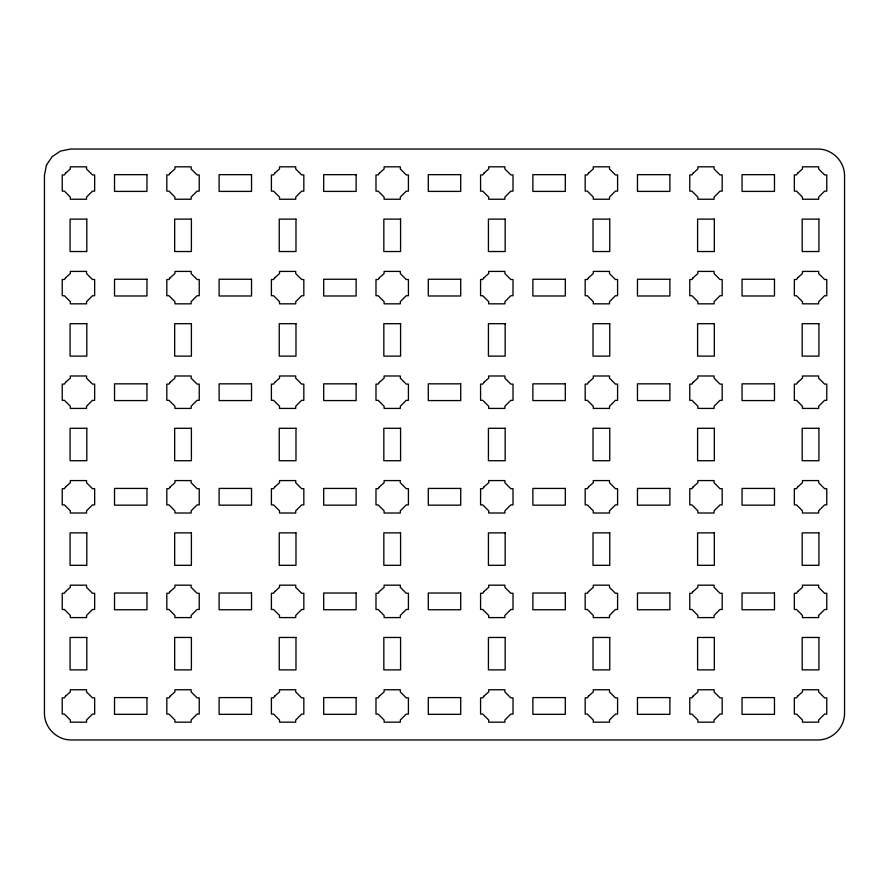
<?xml version="1.0" encoding="UTF-8"?>
<svg xmlns="http://www.w3.org/2000/svg" width="889" height="889" viewBox="0 0 889 889"><rect width="100%" height="100%" fill="white"/><g stroke="black" fill="none" stroke-linecap="round" stroke-linejoin="round"><path stroke-width="1.33" d="M46.506 165.01L44.45 175.189L44.45 713.811C44.728 727.88 56.54 739.681 70.598 739.959L818.402 739.959C832.46 739.681 844.272 727.88 844.55 713.811L844.55 175.189C844.272 161.12 832.46 149.319 818.402 149.041L70.598 149.041L60.419 151.097L52.107 156.697L46.506 165.01M65.586 173.155L64.397 174.922L62.23 174.922L62.23 191.135L64.397 191.135L70.331 197.069L70.331 199.236L86.544 199.236L86.544 197.069L92.478 191.135L94.656 191.135L94.656 174.922L92.478 174.922L86.544 168.988L86.544 166.821L70.331 166.821L70.331 168.988L65.586 173.155M65.586 277.746L64.397 279.513L62.23 279.513L62.23 295.726L64.397 295.726L70.331 301.66L70.331 303.827L86.544 303.827L86.544 301.66L92.478 295.726L94.656 295.726L94.656 279.513L92.478 279.513L86.544 273.579L86.544 271.412L70.331 271.412L70.331 273.579L65.586 277.746M170.166 173.155L168.988 174.922L166.821 174.922L166.821 191.135L168.988 191.135L174.922 197.069L174.922 199.236L191.135 199.236L191.135 197.069L197.069 191.135L199.236 191.135L199.236 174.922L197.069 174.922L191.135 168.988L191.135 166.821L174.922 166.821L174.922 168.988L170.166 173.155M65.586 382.337L64.397 384.104L62.23 384.104L62.23 400.317L64.397 400.317L70.331 406.251L70.331 408.418L86.544 408.418L86.544 406.251L92.478 400.317L94.656 400.317L94.656 384.104L92.478 384.104L86.544 378.169L86.544 375.991L70.331 375.991L70.331 378.169L65.586 382.337M170.166 277.746L168.988 279.513L166.821 279.513L166.821 295.726L168.988 295.726L174.922 301.66L174.922 303.827L191.135 303.827L191.135 301.66L197.069 295.726L199.236 295.726L199.236 279.513L197.069 279.513L191.135 273.579L191.135 271.412L174.922 271.412L174.922 273.579L170.166 277.746M274.757 173.155L273.579 174.922L271.412 174.922L271.412 191.135L273.579 191.135L279.513 197.069L279.513 199.236L295.726 199.236L295.726 197.069L301.66 191.135L303.827 191.135L303.827 174.922L301.66 174.922L295.726 168.988L295.726 166.821L279.513 166.821L279.513 168.988L274.757 173.155M65.586 486.928L64.397 488.683L62.23 488.683L62.23 504.896L64.397 504.896L70.331 510.831L70.331 513.009L86.544 513.009L86.544 510.831L92.478 504.896L94.656 504.896L94.656 488.683L92.478 488.683L86.544 482.749L86.544 480.582L70.331 480.582L70.331 482.749L65.586 486.928M170.166 382.337L168.988 384.104L166.821 384.104L166.821 400.317L168.988 400.317L174.922 406.251L174.922 408.418L191.135 408.418L191.135 406.251L197.069 400.317L199.236 400.317L199.236 384.104L197.069 384.104L191.135 378.169L191.135 375.991L174.922 375.991L174.922 378.169L170.166 382.337M274.757 277.746L273.579 279.513L271.412 279.513L271.412 295.726L273.579 295.726L279.513 301.66L279.513 303.827L295.726 303.827L295.726 301.66L301.66 295.726L303.827 295.726L303.827 279.513L301.66 279.513L295.726 273.579L295.726 271.412L279.513 271.412L279.513 273.579L274.757 277.746M65.586 591.507L64.397 593.274L62.23 593.274L62.23 609.487L64.397 609.487L70.331 615.421L70.331 617.588L86.544 617.588L86.544 615.421L92.478 609.487L94.656 609.487L94.656 593.274L92.478 593.274L86.544 587.34L86.544 585.173L70.331 585.173L70.331 587.34L65.586 591.507M379.347 173.155L378.169 174.922L375.991 174.922L375.991 191.135L378.169 191.135L384.104 197.069L384.104 199.236L400.317 199.236L400.317 197.069L406.251 191.135L408.418 191.135L408.418 174.922L406.251 174.922L400.317 168.988L400.317 166.821L384.104 166.821L384.104 168.988L379.347 173.155M170.166 486.928L168.988 488.683L166.821 488.683L166.821 504.896L168.988 504.896L174.922 510.831L174.922 513.009L191.135 513.009L191.135 510.831L197.069 504.896L199.236 504.896L199.236 488.683L197.069 488.683L191.135 482.749L191.135 480.582L174.922 480.582L174.922 482.749L170.166 486.928M274.757 382.337L273.579 384.104L271.412 384.104L271.412 400.317L273.579 400.317L279.513 406.251L279.513 408.418L295.726 408.418L295.726 406.251L301.66 400.317L303.827 400.317L303.827 384.104L301.66 384.104L295.726 378.169L295.726 375.991L279.513 375.991L279.513 378.169L274.757 382.337M65.586 696.098L64.397 697.865L62.23 697.865L62.23 714.078L64.397 714.078L70.331 720.012L70.331 722.179L86.544 722.179L86.544 720.012L92.478 714.078L94.656 714.078L94.656 697.865L92.478 697.865L86.544 691.931L86.544 689.764L70.331 689.764L70.331 691.931L65.586 696.098M379.347 277.746L378.169 279.513L375.991 279.513L375.991 295.726L378.169 295.726L384.104 301.66L384.104 303.827L400.317 303.827L400.317 301.66L406.251 295.726L408.418 295.726L408.418 279.513L406.251 279.513L400.317 273.579L400.317 271.412L384.104 271.412L384.104 273.579L379.347 277.746M170.166 591.507L168.988 593.274L166.821 593.274L166.821 609.487L168.988 609.487L174.922 615.421L174.922 617.588L191.135 617.588L191.135 615.421L197.069 609.487L199.236 609.487L199.236 593.274L197.069 593.274L191.135 587.34L191.135 585.173L174.922 585.173L174.922 587.34L170.166 591.507M483.938 173.155L482.749 174.922L480.582 174.922L480.582 191.135L482.749 191.135L488.683 197.069L488.683 199.236L504.896 199.236L504.896 197.069L510.831 191.135L513.009 191.135L513.009 174.922L510.831 174.922L504.896 168.988L504.896 166.821L488.683 166.821L488.683 168.988L483.938 173.155M274.757 486.928L273.579 488.683L271.412 488.683L271.412 504.896L273.579 504.896L279.513 510.831L279.513 513.009L295.726 513.009L295.726 510.831L301.66 504.896L303.827 504.896L303.827 488.683L301.66 488.683L295.726 482.749L295.726 480.582L279.513 480.582L279.513 482.749L274.757 486.928M379.347 382.337L378.169 384.104L375.991 384.104L375.991 400.317L378.169 400.317L384.104 406.251L384.104 408.418L400.317 408.418L400.317 406.251L406.251 400.317L408.418 400.317L408.418 384.104L406.251 384.104L400.317 378.169L400.317 375.991L384.104 375.991L384.104 378.169L379.347 382.337M170.166 696.098L168.988 697.865L166.821 697.865L166.821 714.078L168.988 714.078L174.922 720.012L174.922 722.179L191.135 722.179L191.135 720.012L197.069 714.078L199.236 714.078L199.236 697.865L197.069 697.865L191.135 691.931L191.135 689.764L174.922 689.764L174.922 691.931L170.166 696.098M483.938 277.746L482.749 279.513L480.582 279.513L480.582 295.726L482.749 295.726L488.683 301.66L488.683 303.827L504.896 303.827L504.896 301.66L510.831 295.726L513.009 295.726L513.009 279.513L510.831 279.513L504.896 273.579L504.896 271.412L488.683 271.412L488.683 273.579L483.938 277.746M274.757 591.507L273.579 593.274L271.412 593.274L271.412 609.487L273.579 609.487L279.513 615.421L279.513 617.588L295.726 617.588L295.726 615.421L301.66 609.487L303.827 609.487L303.827 593.274L301.66 593.274L295.726 587.34L295.726 585.173L279.513 585.173L279.513 587.34L274.757 591.507M588.518 173.155L587.34 174.922L585.173 174.922L585.173 191.135L587.34 191.135L593.274 197.069L593.274 199.236L609.487 199.236L609.487 197.069L615.421 191.135L617.588 191.135L617.588 174.922L615.421 174.922L609.487 168.988L609.487 166.821L593.274 166.821L593.274 168.988L588.518 173.155M379.347 486.928L378.169 488.683L375.991 488.683L375.991 504.896L378.169 504.896L384.104 510.831L384.104 513.009L400.317 513.009L400.317 510.831L406.251 504.896L408.418 504.896L408.418 488.683L406.251 488.683L400.317 482.749L400.317 480.582L384.104 480.582L384.104 482.749L379.347 486.928M483.938 382.337L482.749 384.104L480.582 384.104L480.582 400.317L482.749 400.317L488.683 406.251L488.683 408.418L504.896 408.418L504.896 406.251L510.831 400.317L513.009 400.317L513.009 384.104L510.831 384.104L504.896 378.169L504.896 375.991L488.683 375.991L488.683 378.169L483.938 382.337M274.757 696.098L273.579 697.865L271.412 697.865L271.412 714.078L273.579 714.078L279.513 720.012L279.513 722.179L295.726 722.179L295.726 720.012L301.66 714.078L303.827 714.078L303.827 697.865L301.66 697.865L295.726 691.931L295.726 689.764L279.513 689.764L279.513 691.931L274.757 696.098M588.518 277.746L587.34 279.513L585.173 279.513L585.173 295.726L587.34 295.726L593.274 301.66L593.274 303.827L609.487 303.827L609.487 301.66L615.421 295.726L617.588 295.726L617.588 279.513L615.421 279.513L609.487 273.579L609.487 271.412L593.274 271.412L593.274 273.579L588.518 277.746M379.347 591.507L378.169 593.274L375.991 593.274L375.991 609.487L378.169 609.487L384.104 615.421L384.104 617.588L400.317 617.588L400.317 615.421L406.251 609.487L408.418 609.487L408.418 593.274L406.251 593.274L400.317 587.34L400.317 585.173L384.104 585.173L384.104 587.34L379.347 591.507M693.109 173.155L691.931 174.922L689.764 174.922L689.764 191.135L691.931 191.135L697.865 197.069L697.865 199.236L714.078 199.236L714.078 197.069L720.012 191.135L722.179 191.135L722.179 174.922L720.012 174.922L714.078 168.988L714.078 166.821L697.865 166.821L697.865 168.988L693.109 173.155M483.938 486.928L482.749 488.683L480.582 488.683L480.582 504.896L482.749 504.896L488.683 510.831L488.683 513.009L504.896 513.009L504.896 510.831L510.831 504.896L513.009 504.896L513.009 488.683L510.831 488.683L504.896 482.749L504.896 480.582L488.683 480.582L488.683 482.749L483.938 486.928M588.518 382.337L587.34 384.104L585.173 384.104L585.173 400.317L587.34 400.317L593.274 406.251L593.274 408.418L609.487 408.418L609.487 406.251L615.421 400.317L617.588 400.317L617.588 384.104L615.421 384.104L609.487 378.169L609.487 375.991L593.274 375.991L593.274 378.169L588.518 382.337M379.347 696.098L378.169 697.865L375.991 697.865L375.991 714.078L378.169 714.078L384.104 720.012L384.104 722.179L400.317 722.179L400.317 720.012L406.251 714.078L408.418 714.078L408.418 697.865L406.251 697.865L400.317 691.931L400.317 689.764L384.104 689.764L384.104 691.931L379.347 696.098M693.109 277.746L691.931 279.513L689.764 279.513L689.764 295.726L691.931 295.726L697.865 301.66L697.865 303.827L714.078 303.827L714.078 301.66L720.012 295.726L722.179 295.726L722.179 279.513L720.012 279.513L714.078 273.579L714.078 271.412L697.865 271.412L697.865 273.579L693.109 277.746M483.938 591.507L482.749 593.274L480.582 593.274L480.582 609.487L482.749 609.487L488.683 615.421L488.683 617.588L504.896 617.588L504.896 615.421L510.831 609.487L513.009 609.487L513.009 593.274L510.831 593.274L504.896 587.34L504.896 585.173L488.683 585.173L488.683 587.34L483.938 591.507M797.7 173.155L796.522 174.922L794.344 174.922L794.344 191.135L796.522 191.135L802.456 197.069L802.456 199.236L818.669 199.236L818.669 197.069L824.603 191.135L826.77 191.135L826.77 174.922L824.603 174.922L818.669 168.988L818.669 166.821L802.456 166.821L802.456 168.988L797.7 173.155M588.518 486.928L587.34 488.683L585.173 488.683L585.173 504.896L587.34 504.896L593.274 510.831L593.274 513.009L609.487 513.009L609.487 510.831L615.421 504.896L617.588 504.896L617.588 488.683L615.421 488.683L609.487 482.749L609.487 480.582L593.274 480.582L593.274 482.749L588.518 486.928M693.109 382.337L691.931 384.104L689.764 384.104L689.764 400.317L691.931 400.317L697.865 406.251L697.865 408.418L714.078 408.418L714.078 406.251L720.012 400.317L722.179 400.317L722.179 384.104L720.012 384.104L714.078 378.169L714.078 375.991L697.865 375.991L697.865 378.169L693.109 382.337M483.938 696.098L482.749 697.865L480.582 697.865L480.582 714.078L482.749 714.078L488.683 720.012L488.683 722.179L504.896 722.179L504.896 720.012L510.831 714.078L513.009 714.078L513.009 697.865L510.831 697.865L504.896 691.931L504.896 689.764L488.683 689.764L488.683 691.931L483.938 696.098M797.7 277.746L796.522 279.513L794.344 279.513L794.344 295.726L796.522 295.726L802.456 301.66L802.456 303.827L818.669 303.827L818.669 301.66L824.603 295.726L826.77 295.726L826.77 279.513L824.603 279.513L818.669 273.579L818.669 271.412L802.456 271.412L802.456 273.579L797.7 277.746M588.518 591.507L587.34 593.274L585.173 593.274L585.173 609.487L587.34 609.487L593.274 615.421L593.274 617.588L609.487 617.588L609.487 615.421L615.421 609.487L617.588 609.487L617.588 593.274L615.421 593.274L609.487 587.34L609.487 585.173L593.274 585.173L593.274 587.34L588.518 591.507M693.109 486.928L691.931 488.683L689.764 488.683L689.764 504.896L691.931 504.896L697.865 510.831L697.865 513.009L714.078 513.009L714.078 510.831L720.012 504.896L722.179 504.896L722.179 488.683L720.012 488.683L714.078 482.749L714.078 480.582L697.865 480.582L697.865 482.749L693.109 486.928M797.7 382.337L796.522 384.104L794.344 384.104L794.344 400.317L796.522 400.317L802.456 406.251L802.456 408.418L818.669 408.418L818.669 406.251L824.603 400.317L826.77 400.317L826.77 384.104L824.603 384.104L818.669 378.169L818.669 375.991L802.456 375.991L802.456 378.169L797.7 382.337M588.518 696.098L587.34 697.865L585.173 697.865L585.173 714.078L587.34 714.078L593.274 720.012L593.274 722.179L609.487 722.179L609.487 720.012L615.421 714.078L617.588 714.078L617.588 697.865L615.421 697.865L609.487 691.931L609.487 689.764L593.274 689.764L593.274 691.931L588.518 696.098M693.109 591.507L691.931 593.274L689.764 593.274L689.764 609.487L691.931 609.487L697.865 615.421L697.865 617.588L714.078 617.588L714.078 615.421L720.012 609.487L722.179 609.487L722.179 593.274L720.012 593.274L714.078 587.34L714.078 585.173L697.865 585.173L697.865 587.34L693.109 591.507M797.7 486.928L796.522 488.683L794.344 488.683L794.344 504.896L796.522 504.896L802.456 510.831L802.456 513.009L818.669 513.009L818.669 510.831L824.603 504.896L826.77 504.896L826.77 488.683L824.603 488.683L818.669 482.749L818.669 480.582L802.456 480.582L802.456 482.749L797.7 486.928M693.109 696.098L691.931 697.865L689.764 697.865L689.764 714.078L691.931 714.078L697.865 720.012L697.865 722.179L714.078 722.179L714.078 720.012L720.012 714.078L722.179 714.078L722.179 697.865L720.012 697.865L714.078 691.931L714.078 689.764L697.865 689.764L697.865 691.931L693.109 696.098M797.7 591.507L796.522 593.274L794.344 593.274L794.344 609.487L796.522 609.487L802.456 615.421L802.456 617.588L818.669 617.588L818.669 615.421L824.603 609.487L826.77 609.487L826.77 593.274L824.603 593.274L818.669 587.34L818.669 585.173L802.456 585.173L802.456 587.34L797.7 591.507M797.7 696.098L796.522 697.865L794.344 697.865L794.344 714.078L796.522 714.078L802.456 720.012L802.456 722.179L818.669 722.179L818.669 720.012L824.603 714.078L826.77 714.078L826.77 697.865L824.603 697.865L818.669 691.931L818.669 689.764L802.456 689.764L802.456 691.931L797.7 696.098M146.952 174.666L114.525 174.666L114.525 191.402L146.952 191.402L146.952 174.666M251.531 174.666L219.116 174.666L219.116 191.402L251.531 191.402L251.531 174.666M356.122 174.666L323.696 174.666L323.696 191.402L356.122 191.402L356.122 174.666M460.713 174.666L428.287 174.666L428.287 191.402L460.713 191.402L460.713 174.666M565.304 174.666L532.878 174.666L532.878 191.402L565.304 191.402L565.304 174.666M669.884 174.666L637.469 174.666L637.469 191.402L669.884 191.402L669.884 174.666M774.475 174.666L742.048 174.666L742.048 191.402L774.475 191.402L774.475 174.666M86.811 219.116L70.075 219.116L70.075 251.531L86.811 251.531L86.811 219.116M191.402 219.116L174.666 219.116L174.666 251.531L191.402 251.531L191.402 219.116M295.981 219.116L279.246 219.116L279.246 251.531L295.981 251.531L295.981 219.116M400.572 219.116L383.837 219.116L383.837 251.531L400.572 251.531L400.572 219.116M505.163 219.116L488.428 219.116L488.428 251.531L505.163 251.531L505.163 219.116M609.754 219.116L593.019 219.116L593.019 251.531L609.754 251.531L609.754 219.116M714.334 219.116L697.598 219.116L697.598 251.531L714.334 251.531L714.334 219.116M818.925 219.116L802.189 219.116L802.189 251.531L818.925 251.531L818.925 219.116M146.952 279.246L114.525 279.246L114.525 295.981L146.952 295.981L146.952 279.246M251.531 279.246L219.116 279.246L219.116 295.981L251.531 295.981L251.531 279.246M356.122 279.246L323.696 279.246L323.696 295.981L356.122 295.981L356.122 279.246M460.713 279.246L428.287 279.246L428.287 295.981L460.713 295.981L460.713 279.246M565.304 279.246L532.878 279.246L532.878 295.981L565.304 295.981L565.304 279.246M669.884 279.246L637.469 279.246L637.469 295.981L669.884 295.981L669.884 279.246M774.475 279.246L742.048 279.246L742.048 295.981L774.475 295.981L774.475 279.246M86.811 323.696L70.075 323.696L70.075 356.122L86.811 356.122L86.811 323.696M191.402 323.696L174.666 323.696L174.666 356.122L191.402 356.122L191.402 323.696M295.981 323.696L279.246 323.696L279.246 356.122L295.981 356.122L295.981 323.696M400.572 323.696L383.837 323.696L383.837 356.122L400.572 356.122L400.572 323.696M505.163 323.696L488.428 323.696L488.428 356.122L505.163 356.122L505.163 323.696M609.754 323.696L593.019 323.696L593.019 356.122L609.754 356.122L609.754 323.696M714.334 323.696L697.598 323.696L697.598 356.122L714.334 356.122L714.334 323.696M818.925 323.696L802.189 323.696L802.189 356.122L818.925 356.122L818.925 323.696M146.952 383.837L114.525 383.837L114.525 400.572L146.952 400.572L146.952 383.837M251.531 383.837L219.116 383.837L219.116 400.572L251.531 400.572L251.531 383.837M356.122 383.837L323.696 383.837L323.696 400.572L356.122 400.572L356.122 383.837M460.713 383.837L428.287 383.837L428.287 400.572L460.713 400.572L460.713 383.837M565.304 383.837L532.878 383.837L532.878 400.572L565.304 400.572L565.304 383.837M669.884 383.837L637.469 383.837L637.469 400.572L669.884 400.572L669.884 383.837M774.475 383.837L742.048 383.837L742.048 400.572L774.475 400.572L774.475 383.837M86.811 428.287L70.075 428.287L70.075 460.713L86.811 460.713L86.811 428.287M191.402 428.287L174.666 428.287L174.666 460.713L191.402 460.713L191.402 428.287M295.981 428.287L279.246 428.287L279.246 460.713L295.981 460.713L295.981 428.287M400.572 428.287L383.837 428.287L383.837 460.713L400.572 460.713L400.572 428.287M505.163 428.287L488.428 428.287L488.428 460.713L505.163 460.713L505.163 428.287M609.754 428.287L593.019 428.287L593.019 460.713L609.754 460.713L609.754 428.287M714.334 428.287L697.598 428.287L697.598 460.713L714.334 460.713L714.334 428.287M818.925 428.287L802.189 428.287L802.189 460.713L818.925 460.713L818.925 428.287M146.952 488.428L114.525 488.428L114.525 505.163L146.952 505.163L146.952 488.428M251.531 488.428L219.116 488.428L219.116 505.163L251.531 505.163L251.531 488.428M356.122 488.428L323.696 488.428L323.696 505.163L356.122 505.163L356.122 488.428M460.713 488.428L428.287 488.428L428.287 505.163L460.713 505.163L460.713 488.428M565.304 488.428L532.878 488.428L532.878 505.163L565.304 505.163L565.304 488.428M669.884 488.428L637.469 488.428L637.469 505.163L669.884 505.163L669.884 488.428M774.475 488.428L742.048 488.428L742.048 505.163L774.475 505.163L774.475 488.428M86.811 532.878L70.075 532.878L70.075 565.304L86.811 565.304L86.811 532.878M191.402 532.878L174.666 532.878L174.666 565.304L191.402 565.304L191.402 532.878M295.981 532.878L279.246 532.878L279.246 565.304L295.981 565.304L295.981 532.878M400.572 532.878L383.837 532.878L383.837 565.304L400.572 565.304L400.572 532.878M505.163 532.878L488.428 532.878L488.428 565.304L505.163 565.304L505.163 532.878M609.754 532.878L593.019 532.878L593.019 565.304L609.754 565.304L609.754 532.878M714.334 532.878L697.598 532.878L697.598 565.304L714.334 565.304L714.334 532.878M818.925 532.878L802.189 532.878L802.189 565.304L818.925 565.304L818.925 532.878M146.952 593.019L114.525 593.019L114.525 609.754L146.952 609.754L146.952 593.019M251.531 593.019L219.116 593.019L219.116 609.754L251.531 609.754L251.531 593.019M356.122 593.019L323.696 593.019L323.696 609.754L356.122 609.754L356.122 593.019M460.713 593.019L428.287 593.019L428.287 609.754L460.713 609.754L460.713 593.019M565.304 593.019L532.878 593.019L532.878 609.754L565.304 609.754L565.304 593.019M669.884 593.019L637.469 593.019L637.469 609.754L669.884 609.754L669.884 593.019M774.475 593.019L742.048 593.019L742.048 609.754L774.475 609.754L774.475 593.019M86.811 637.469L70.075 637.469L70.075 669.884L86.811 669.884L86.811 637.469M191.402 637.469L174.666 637.469L174.666 669.884L191.402 669.884L191.402 637.469M295.981 637.469L279.246 637.469L279.246 669.884L295.981 669.884L295.981 637.469M400.572 637.469L383.837 637.469L383.837 669.884L400.572 669.884L400.572 637.469M505.163 637.469L488.428 637.469L488.428 669.884L505.163 669.884L505.163 637.469M609.754 637.469L593.019 637.469L593.019 669.884L609.754 669.884L609.754 637.469M714.334 637.469L697.598 637.469L697.598 669.884L714.334 669.884L714.334 637.469M818.925 637.469L802.189 637.469L802.189 669.884L818.925 669.884L818.925 637.469M146.952 697.598L114.525 697.598L114.525 714.334L146.952 714.334L146.952 697.598M251.531 697.598L219.116 697.598L219.116 714.334L251.531 714.334L251.531 697.598M356.122 697.598L323.696 697.598L323.696 714.334L356.122 714.334L356.122 697.598M460.713 697.598L428.287 697.598L428.287 714.334L460.713 714.334L460.713 697.598M565.304 697.598L532.878 697.598L532.878 714.334L565.304 714.334L565.304 697.598M669.884 697.598L637.469 697.598L637.469 714.334L669.884 714.334L669.884 697.598M774.475 697.598L742.048 697.598L742.048 714.334L774.475 714.334L774.475 697.598"/></g></svg>
